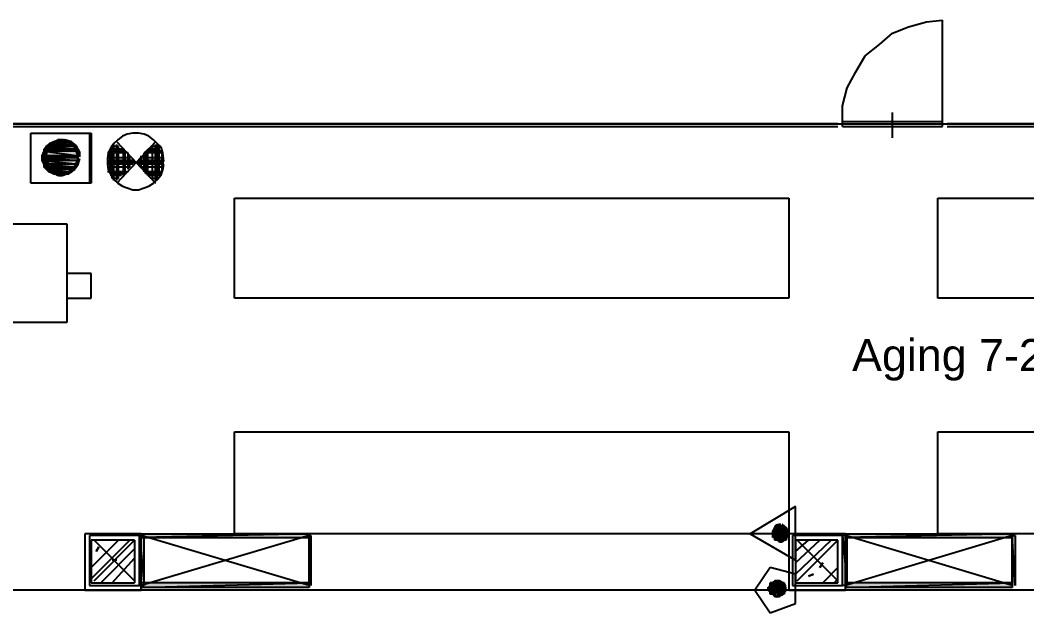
# Model space of a CAD drawing. Header units: millimetres. Extents: x 5 to 415, y 48 to 251.
# Drawn here: x 76.63 to 95.47, y 211.46 to 222.55 of the extents above; entities that cross this region are included whole.
import ezdxf

# ---------------------------------------------------------------- set-up
doc = ezdxf.new("R2010")
doc.units = ezdxf.units.MM
for name, color, linetype in [('H', 7, 'Continuous'), ('P', 7, 'Continuous'), ('T', 7, 'Continuous')]:
    doc.layers.add(name, color=color, linetype=linetype)

msp = doc.modelspace()

# ---------------------------------------------------------------- hatches: boundary and pattern name
at = {"layer": 'H', "linetype": 'Continuous'}
for points in [[(77.17, 220.222), (77.258, 220.257), (77.505, 220.257), (77.593, 220.222), (77.17, 220.222)], [(77.223, 220.222), (77.258, 220.257), (77.558, 220.257), (77.593, 220.222), (77.223, 220.222)], [(77.294, 220.257), (77.347, 220.31), (77.417, 220.31), (77.47, 220.257), (77.294, 220.257)], [(77.347, 220.257), (77.382, 220.31), (77.417, 220.31), (77.505, 220.257), (77.347, 220.257)], [(77.047, 220.01), (77.082, 220.098), (77.682, 220.098), (77.717, 220.01), (77.047, 220.01)], [(77.082, 220.133), (77.135, 220.169), (77.646, 220.169), (77.682, 220.133), (77.082, 220.133)], [(77.082, 220.098), (77.082, 220.133), (77.682, 220.133), (77.682, 220.098), (77.082, 220.098)], [(77.082, 220.01), (77.135, 220.098), (77.717, 220.098), (77.717, 220.01), (77.082, 220.01)], [(77.135, 220.169), (77.17, 220.222), (77.593, 220.222), (77.646, 220.169), (77.135, 220.169)], [(77.135, 220.133), (77.17, 220.169), (77.646, 220.169), (77.682, 220.133), (77.135, 220.133)], [(77.135, 220.098), (77.135, 220.133), (77.682, 220.133), (77.717, 220.098), (77.135, 220.098)], [(77.17, 220.169), (77.223, 220.222), (77.593, 220.222), (77.646, 220.169), (77.17, 220.169)], [(77.047, 219.975), (77.047, 220.01), (77.717, 220.01), (77.717, 219.975), (77.047, 219.975)], [(77.047, 219.922), (77.047, 219.975), (77.717, 219.975), (77.717, 219.922), (77.047, 219.922)], [(77.082, 219.833), (77.047, 219.922), (77.717, 219.922), (77.682, 219.833), (77.082, 219.833)], [(77.082, 219.975), (77.082, 220.01), (77.717, 220.01), (77.717, 219.975), (77.082, 219.975)], [(77.082, 219.922), (77.082, 219.975), (77.717, 219.975), (77.717, 219.922), (77.082, 219.922)], [(77.135, 219.833), (77.082, 219.922), (77.717, 219.922), (77.717, 219.833), (77.135, 219.833)], [(77.082, 219.798), (77.082, 219.833), (77.682, 219.833), (77.682, 219.798), (77.082, 219.798)], [(77.135, 219.745), (77.082, 219.798), (77.682, 219.798), (77.646, 219.745), (77.135, 219.745)], [(77.135, 219.798), (77.135, 219.833), (77.717, 219.833), (77.682, 219.798), (77.135, 219.798)], [(77.17, 219.745), (77.135, 219.798), (77.682, 219.798), (77.646, 219.745), (77.17, 219.745)], [(77.17, 219.71), (77.135, 219.745), (77.646, 219.745), (77.593, 219.71), (77.17, 219.71)], [(77.223, 219.71), (77.17, 219.745), (77.646, 219.745), (77.593, 219.71), (77.223, 219.71)], [(77.258, 219.675), (77.17, 219.71), (77.593, 219.71), (77.505, 219.675), (77.258, 219.675)], [(77.258, 219.675), (77.223, 219.71), (77.593, 219.71), (77.558, 219.675), (77.258, 219.675)], [(77.347, 219.622), (77.294, 219.675), (77.47, 219.675), (77.417, 219.622), (77.347, 219.622)], [(77.382, 219.622), (77.347, 219.675), (77.505, 219.675), (77.417, 219.622), (77.382, 219.622)], [(78.863, 211.967), (78.863, 212.901), (78.952, 212.901), (78.952, 211.967), (78.863, 211.967)], [(78.916, 212.848), (78.916, 212.937), (82.038, 212.937), (82.038, 212.848), (78.916, 212.848)], [(82.038, 211.967), (82.038, 212.901), (82.091, 212.901), (82.091, 211.967), (82.038, 211.967)], [(90.717, 212.848), (90.717, 212.972), (90.752, 213.025), (90.752, 212.848), (90.717, 212.848)], [(90.752, 212.813), (90.752, 213.025), (90.805, 213.06), (90.805, 212.813), (90.752, 212.813)], [(90.805, 212.813), (90.805, 213.06), (90.84, 213.06), (90.84, 212.76), (90.805, 212.813)], [(90.84, 212.76), (90.84, 213.06), (90.893, 213.06), (90.893, 212.76), (90.84, 212.76)], [(90.893, 212.76), (90.893, 213.06), (90.928, 213.06), (90.928, 212.813), (90.893, 212.76)], [(90.928, 212.813), (90.928, 213.06), (90.981, 213.025), (90.981, 212.813), (90.928, 212.813)], [(90.981, 212.848), (90.981, 213.025), (91.017, 212.972), (91.017, 212.848), (90.981, 212.848)], [(92.04, 211.967), (92.04, 212.901), (92.11, 212.901), (92.11, 211.967), (92.04, 211.967)], [(92.075, 212.848), (92.075, 212.937), (95.215, 212.937), (95.215, 212.848), (92.075, 212.848)], [(95.215, 211.967), (95.215, 212.901), (95.25, 212.901), (95.25, 211.967), (95.215, 211.967)], [(78.916, 211.914), (78.916, 212.002), (82.038, 212.002), (82.038, 211.914), (78.916, 211.914)], [(90.682, 211.843), (90.629, 211.878), (90.629, 211.914), (90.682, 211.967), (90.682, 211.843)], [(90.682, 211.79), (90.682, 212.002), (90.717, 212.002), (90.717, 211.79), (90.682, 211.79)], [(90.752, 211.755), (90.717, 211.79), (90.717, 212.002), (90.752, 212.055), (90.752, 211.755)], [(90.752, 211.755), (90.752, 212.055), (90.805, 212.055), (90.805, 211.755), (90.752, 211.755)], [(90.805, 211.755), (90.805, 212.055), (90.84, 212.055), (90.84, 211.755), (90.805, 211.755)], [(90.84, 211.755), (90.84, 212.055), (90.893, 212.002), (90.893, 211.79), (90.84, 211.755)], [(90.893, 211.79), (90.893, 212.002), (90.928, 212.002), (90.928, 211.79), (90.893, 211.79)], [(92.075, 211.914), (92.075, 212.002), (95.215, 212.002), (95.215, 211.914), (92.075, 211.914)]]:
    msp.add_hatch(color=256, dxfattribs=at).paths.add_polyline_path(points)

# ---------------------------------------------------------------- linework, layer by layer
at = {"layer": 'P'}
for points in [[(93.257, 222.426), (93.592, 222.515)], [(93.592, 222.515), (93.892, 222.55)], [(93.892, 220.645), (93.892, 222.55)], [(92.71, 222.091), (92.957, 222.303)], [(92.957, 222.303), (93.257, 222.426)], [(92.445, 221.88), (92.71, 222.091)], [(92.269, 221.58), (92.445, 221.88)], [(92.11, 221.28), (92.269, 221.58)], [(92.022, 220.945), (92.11, 221.28)], [(92.022, 220.645), (92.022, 220.945)], [(92.957, 220.345), (92.957, 220.821)], [(29.704, 220.61), (308.134, 220.61)], [(91.934, 220.61), (57.221, 220.61)], [(93.892, 220.645), (92.022, 220.645)], [(92.022, 220.557), (92.022, 220.645)], [(93.892, 220.557), (93.892, 220.645)], [(97.19, 220.61), (93.98, 220.61)], [(61.93, 220.557), (91.934, 220.557)], [(76.835, 220.433), (77.929, 220.433)], [(76.835, 219.498), (76.835, 220.433)], [(76.835, 220.433), (77.964, 220.433)], [(76.835, 219.498), (76.835, 220.433)], [(77.929, 220.433), (77.929, 219.498)], [(77.964, 220.433), (77.964, 219.498)], [(78.634, 220.416), (78.546, 220.38)], [(78.74, 220.433), (78.634, 220.416)], [(78.846, 220.433), (78.74, 220.433)], [(78.952, 220.416), (78.846, 220.433)], [(79.04, 220.38), (78.952, 220.416)], [(92.022, 220.557), (93.892, 220.557)], [(93.98, 220.557), (97.19, 220.557)], [(77.188, 220.239), (77.117, 220.151)], [(77.241, 220.239), (77.153, 220.151)], [(77.17, 220.222), (77.258, 220.274)], [(77.311, 220.292), (77.188, 220.239)], [(77.205, 220.222), (77.258, 220.274)], [(77.347, 220.292), (77.241, 220.239)], [(77.505, 220.274), (77.258, 220.274)], [(77.258, 220.274), (77.294, 220.274)], [(77.505, 220.274), (77.258, 220.274)], [(77.258, 220.274), (77.593, 220.222)], [(77.258, 220.274), (77.593, 220.222)], [(77.541, 220.274), (77.258, 220.274)], [(77.258, 220.274), (77.329, 220.274)], [(77.541, 220.274), (77.258, 220.274)], [(77.258, 220.274), (77.593, 220.222)], [(77.258, 220.274), (77.593, 220.222)], [(77.294, 220.274), (77.329, 220.31)], [(77.47, 220.274), (77.294, 220.274)], [(77.47, 220.274), (77.294, 220.274)], [(77.294, 220.274), (77.505, 220.274)], [(77.294, 220.274), (77.505, 220.274)], [(77.435, 220.31), (77.311, 220.292)], [(77.417, 220.31), (77.329, 220.31)], [(77.329, 220.31), (77.47, 220.274)], [(77.329, 220.31), (77.47, 220.274)], [(77.329, 220.274), (77.382, 220.31)], [(77.505, 220.274), (77.329, 220.274)], [(77.505, 220.274), (77.329, 220.274)], [(77.329, 220.274), (77.541, 220.274)], [(77.329, 220.274), (77.541, 220.274)], [(77.47, 220.31), (77.347, 220.292)], [(77.382, 220.31), (77.505, 220.274)], [(77.47, 220.274), (77.417, 220.31)], [(77.417, 220.31), (77.505, 220.274)], [(77.505, 220.274), (77.417, 220.31)], [(77.541, 220.274), (77.435, 220.31)], [(77.593, 220.274), (77.47, 220.31)], [(77.505, 220.274), (77.47, 220.274)], [(77.593, 220.222), (77.505, 220.274)], [(77.541, 220.274), (77.505, 220.274)], [(77.646, 220.204), (77.541, 220.274)], [(77.593, 220.222), (77.541, 220.274)], [(77.682, 220.204), (77.593, 220.274)], [(78.387, 220.239), (78.334, 220.169)], [(78.458, 220.31), (78.387, 220.239)], [(78.44, 220.274), (79.163, 219.498)], [(79.163, 220.274), (78.44, 219.498)], [(78.546, 220.38), (78.458, 220.31)], [(79.128, 220.31), (79.04, 220.38)], [(79.199, 220.239), (79.128, 220.31)], [(79.269, 220.169), (79.199, 220.239)], [(77.047, 220.01), (77.082, 220.098)], [(77.082, 220.133), (77.117, 220.186)], [(77.117, 220.151), (77.082, 220.028)], [(77.682, 220.133), (77.082, 220.133)], [(77.682, 220.133), (77.082, 220.133)], [(77.082, 220.133), (77.682, 220.098)], [(77.082, 220.133), (77.682, 220.098)], [(77.082, 220.098), (77.082, 220.133)], [(77.682, 220.098), (77.082, 220.098)], [(77.682, 220.098), (77.082, 220.098)], [(77.082, 220.098), (77.717, 220.01)], [(77.082, 220.098), (77.717, 220.01)], [(77.082, 220.01), (77.117, 220.098)], [(77.117, 220.186), (77.17, 220.222)], [(77.629, 220.186), (77.117, 220.186)], [(77.629, 220.186), (77.117, 220.186)], [(77.117, 220.186), (77.682, 220.133)], [(77.117, 220.186), (77.682, 220.133)], [(77.117, 220.133), (77.17, 220.186)], [(77.153, 220.151), (77.117, 220.028)], [(77.682, 220.133), (77.117, 220.133)], [(77.682, 220.133), (77.117, 220.133)], [(77.117, 220.133), (77.717, 220.098)], [(77.117, 220.133), (77.717, 220.098)], [(77.117, 220.098), (77.117, 220.133)], [(77.717, 220.098), (77.117, 220.098)], [(77.717, 220.098), (77.117, 220.098)], [(77.117, 220.098), (77.717, 220.01)], [(77.117, 220.098), (77.717, 220.01)], [(77.593, 220.222), (77.17, 220.222)], [(77.593, 220.222), (77.17, 220.222)], [(77.17, 220.222), (77.629, 220.186)], [(77.17, 220.222), (77.629, 220.186)], [(77.17, 220.186), (77.205, 220.222)], [(77.629, 220.186), (77.17, 220.186)], [(77.629, 220.186), (77.17, 220.186)], [(77.17, 220.186), (77.682, 220.133)], [(77.17, 220.186), (77.682, 220.133)], [(77.593, 220.222), (77.205, 220.222)], [(77.593, 220.222), (77.205, 220.222)], [(77.205, 220.222), (77.629, 220.186)], [(77.205, 220.222), (77.629, 220.186)], [(77.629, 220.186), (77.593, 220.222)], [(77.629, 220.186), (77.593, 220.222)], [(77.682, 220.133), (77.629, 220.186)], [(77.682, 220.133), (77.629, 220.186)], [(77.699, 220.08), (77.646, 220.204)], [(77.752, 220.08), (77.682, 220.204)], [(77.682, 220.098), (77.682, 220.133)], [(77.717, 220.098), (77.682, 220.133)], [(77.717, 220.01), (77.682, 220.098)], [(77.717, 219.992), (77.699, 220.08)], [(77.717, 220.01), (77.717, 220.098)], [(77.752, 219.992), (77.752, 220.08)], [(78.652, 220.063), (78.264, 220.063)], [(78.281, 220.063), (78.264, 219.957)], [(78.334, 220.169), (78.281, 220.063)], [(78.564, 220.133), (78.317, 220.133)], [(78.317, 219.71), (78.317, 220.098)], [(78.599, 220.098), (78.317, 220.098)], [(78.352, 219.587), (78.352, 220.186)], [(78.475, 220.186), (78.352, 220.186)], [(78.387, 219.551), (78.387, 220.222)], [(78.44, 219.551), (78.44, 220.222)], [(78.475, 219.587), (78.475, 220.186)], [(78.564, 219.639), (78.564, 220.133)], [(78.599, 219.675), (78.599, 220.098)], [(78.652, 219.763), (78.652, 220.063)], [(78.952, 219.71), (78.952, 220.063)], [(79.287, 220.063), (78.952, 220.063)], [(78.987, 219.675), (78.987, 220.098)], [(79.287, 220.098), (78.987, 220.098)], [(79.022, 219.639), (79.022, 220.133)], [(79.234, 220.133), (79.022, 220.133)], [(79.234, 220.186), (79.075, 220.186)], [(79.11, 219.587), (79.11, 220.186)], [(79.163, 219.551), (79.163, 220.222)], [(79.199, 219.551), (79.199, 220.222)], [(79.234, 219.639), (79.234, 220.186)], [(79.304, 220.063), (79.269, 220.169)], [(79.287, 219.71), (79.287, 220.063)], [(79.322, 219.904), (79.304, 220.063)], [(77.717, 220.01), (77.047, 220.01)], [(77.717, 220.01), (77.047, 220.01)], [(77.047, 220.01), (77.717, 219.975)], [(77.047, 220.01), (77.717, 219.975)], [(77.047, 219.975), (77.047, 220.01)], [(77.717, 219.975), (77.047, 219.975)], [(77.717, 219.975), (77.047, 219.975)], [(77.047, 219.975), (77.717, 219.922)], [(77.047, 219.975), (77.717, 219.922)], [(77.047, 219.922), (77.047, 219.975)], [(77.717, 219.922), (77.047, 219.922)], [(77.717, 219.922), (77.047, 219.922)], [(77.047, 219.922), (77.682, 219.851)], [(77.047, 219.922), (77.682, 219.851)], [(77.082, 219.851), (77.047, 219.922)], [(77.082, 220.028), (77.1, 219.904)], [(77.717, 220.01), (77.082, 220.01)], [(77.717, 220.01), (77.082, 220.01)], [(77.082, 220.01), (77.717, 219.975)], [(77.082, 220.01), (77.717, 219.975)], [(77.082, 219.975), (77.082, 220.01)], [(77.717, 219.975), (77.082, 219.975)], [(77.717, 219.975), (77.082, 219.975)], [(77.082, 219.975), (77.717, 219.922)], [(77.082, 219.975), (77.717, 219.922)], [(77.082, 219.922), (77.082, 219.975)], [(77.717, 219.922), (77.082, 219.922)], [(77.717, 219.922), (77.082, 219.922)], [(77.082, 219.922), (77.717, 219.851)], [(77.082, 219.922), (77.717, 219.851)], [(77.117, 219.851), (77.082, 219.922)], [(77.682, 219.851), (77.082, 219.851)], [(77.682, 219.851), (77.082, 219.851)], [(77.082, 219.851), (77.682, 219.798)], [(77.082, 219.851), (77.682, 219.798)], [(77.082, 219.798), (77.082, 219.851)], [(77.1, 219.904), (77.153, 219.798)], [(77.117, 220.028), (77.135, 219.904)], [(77.717, 219.851), (77.117, 219.851)], [(77.717, 219.851), (77.117, 219.851)], [(77.117, 219.851), (77.682, 219.798)], [(77.117, 219.851), (77.682, 219.798)], [(77.117, 219.798), (77.117, 219.851)], [(77.135, 219.904), (77.188, 219.798)], [(77.593, 219.745), (77.682, 219.851)], [(77.646, 219.745), (77.717, 219.851)], [(77.682, 219.851), (77.717, 219.957)], [(77.682, 219.851), (77.717, 219.922)], [(77.682, 219.798), (77.682, 219.851)], [(77.682, 219.798), (77.717, 219.851)], [(77.717, 219.975), (77.717, 220.01)], [(77.717, 219.975), (77.717, 220.01)], [(77.717, 219.922), (77.717, 219.975)], [(77.717, 219.922), (77.717, 219.975)], [(77.717, 219.851), (77.752, 219.957)], [(77.717, 219.851), (77.717, 219.922)], [(78.687, 219.975), (78.264, 219.975)], [(78.264, 219.957), (78.264, 219.851)], [(78.74, 219.922), (78.264, 219.922)], [(78.775, 219.886), (78.264, 219.886)], [(78.74, 219.851), (78.264, 219.851)], [(78.264, 219.851), (78.281, 219.745)], [(78.687, 219.798), (78.687, 219.975)], [(78.74, 219.851), (78.74, 219.922)], [(79.322, 219.886), (78.775, 219.886)], [(78.863, 219.851), (78.863, 219.922)], [(79.322, 219.922), (78.863, 219.922)], [(79.322, 219.851), (78.863, 219.851)], [(78.899, 219.798), (78.899, 220.01)], [(79.322, 219.975), (78.899, 219.975)], [(79.304, 219.745), (79.322, 219.851)], [(77.682, 219.798), (77.082, 219.798)], [(77.682, 219.798), (77.082, 219.798)], [(77.082, 219.798), (77.629, 219.763)], [(77.082, 219.798), (77.629, 219.763)], [(77.117, 219.763), (77.082, 219.798)], [(77.682, 219.798), (77.117, 219.798)], [(77.682, 219.798), (77.117, 219.798)], [(77.117, 219.798), (77.629, 219.763)], [(77.117, 219.798), (77.629, 219.763)], [(77.17, 219.763), (77.117, 219.798)], [(77.629, 219.763), (77.117, 219.763)], [(77.629, 219.763), (77.117, 219.763)], [(77.117, 219.763), (77.593, 219.71)], [(77.117, 219.763), (77.593, 219.71)], [(77.17, 219.71), (77.117, 219.763)], [(77.153, 219.798), (77.241, 219.71)], [(77.629, 219.763), (77.17, 219.763)], [(77.629, 219.763), (77.17, 219.763)], [(77.17, 219.763), (77.593, 219.71)], [(77.17, 219.763), (77.593, 219.71)], [(77.205, 219.71), (77.17, 219.763)], [(77.593, 219.71), (77.17, 219.71)], [(77.593, 219.71), (77.17, 219.71)], [(77.17, 219.71), (77.505, 219.675)], [(77.17, 219.71), (77.505, 219.675)], [(77.258, 219.675), (77.17, 219.71)], [(77.188, 219.798), (77.294, 219.71)], [(77.593, 219.71), (77.205, 219.71)], [(77.593, 219.71), (77.205, 219.71)], [(77.205, 219.71), (77.541, 219.675)], [(77.205, 219.71), (77.541, 219.675)], [(77.258, 219.675), (77.205, 219.71)], [(77.241, 219.71), (77.364, 219.675)], [(77.505, 219.675), (77.258, 219.675)], [(77.505, 219.675), (77.258, 219.675)], [(77.258, 219.675), (77.47, 219.675)], [(77.258, 219.675), (77.47, 219.675)], [(77.294, 219.675), (77.258, 219.675)], [(77.541, 219.675), (77.258, 219.675)], [(77.541, 219.675), (77.258, 219.675)], [(77.258, 219.675), (77.505, 219.675)], [(77.258, 219.675), (77.505, 219.675)], [(77.329, 219.675), (77.258, 219.675)], [(77.294, 219.71), (77.399, 219.675)], [(77.47, 219.675), (77.294, 219.675)], [(77.47, 219.675), (77.294, 219.675)], [(77.294, 219.675), (77.417, 219.639)], [(77.294, 219.675), (77.417, 219.639)], [(77.329, 219.639), (77.294, 219.675)], [(77.505, 219.675), (77.329, 219.675)], [(77.505, 219.675), (77.329, 219.675)], [(77.329, 219.675), (77.417, 219.639)], [(77.329, 219.675), (77.417, 219.639)], [(77.382, 219.639), (77.329, 219.675)], [(77.364, 219.675), (77.488, 219.692)], [(77.399, 219.675), (77.541, 219.692)], [(77.417, 219.639), (77.47, 219.675)], [(77.417, 219.639), (77.505, 219.675)], [(77.47, 219.675), (77.505, 219.675)], [(77.488, 219.692), (77.593, 219.745)], [(77.505, 219.675), (77.593, 219.71)], [(77.505, 219.675), (77.541, 219.675)], [(77.541, 219.692), (77.646, 219.745)], [(77.541, 219.675), (77.593, 219.71)], [(77.593, 219.71), (77.629, 219.763)], [(77.593, 219.71), (77.629, 219.763)], [(77.629, 219.763), (77.682, 219.798)], [(77.629, 219.763), (77.682, 219.798)], [(78.687, 219.798), (78.264, 219.798)], [(78.652, 219.71), (78.264, 219.71)], [(78.281, 219.745), (78.334, 219.657)], [(78.599, 219.675), (78.317, 219.675)], [(78.334, 219.657), (78.387, 219.569)], [(79.322, 219.798), (78.899, 219.798)], [(79.287, 219.71), (78.952, 219.71)], [(79.287, 219.675), (78.987, 219.675)], [(79.199, 219.569), (79.269, 219.657)], [(79.269, 219.657), (79.304, 219.745)], [(77.929, 219.498), (76.835, 219.498)], [(77.964, 219.498), (76.835, 219.498)], [(77.417, 219.639), (77.329, 219.639)], [(77.417, 219.639), (77.382, 219.639)], [(78.528, 219.639), (78.317, 219.639)], [(78.475, 219.587), (78.352, 219.587)], [(78.387, 219.569), (78.458, 219.498)], [(78.458, 219.498), (78.546, 219.445)], [(79.234, 219.639), (79.022, 219.639)], [(79.04, 219.445), (79.128, 219.498)], [(79.234, 219.587), (79.11, 219.587)], [(79.128, 219.498), (79.199, 219.569)], [(78.546, 219.445), (78.634, 219.41)], [(78.634, 219.41), (78.74, 219.375)], [(78.74, 219.375), (78.846, 219.375)], [(78.846, 219.375), (78.952, 219.41)], [(78.952, 219.41), (79.04, 219.445)], [(80.645, 219.216), (91.017, 219.216)], [(80.645, 217.346), (80.645, 219.216)], [(91.017, 219.216), (91.017, 217.346)], [(93.804, 219.216), (104.175, 219.216)], [(93.804, 217.346), (93.804, 219.216)], [(67.134, 218.74), (77.505, 218.74)], [(67.134, 218.74), (77.505, 218.74)], [(77.505, 218.74), (77.505, 216.888)], [(77.505, 218.74), (77.505, 216.888)], [(77.964, 217.805), (77.505, 217.805)], [(77.505, 217.805), (77.505, 217.346)], [(77.964, 217.346), (77.964, 217.805)], [(77.505, 217.346), (77.964, 217.346)], [(91.017, 217.346), (80.645, 217.346)], [(104.175, 217.346), (93.804, 217.346)], [(77.505, 216.888), (67.134, 216.888)], [(77.505, 216.888), (67.134, 216.888)], [(80.645, 214.842), (91.017, 214.842)], [(80.645, 212.937), (80.645, 214.842)], [(80.645, 214.842), (91.017, 214.842)], [(80.645, 212.937), (80.645, 214.842)], [(91.017, 214.842), (91.017, 212.937)], [(91.017, 214.842), (91.017, 212.937)], [(93.804, 214.842), (104.175, 214.842)], [(93.804, 212.937), (93.804, 214.842)], [(93.804, 214.842), (104.175, 214.842)], [(93.804, 212.937), (93.804, 214.842)], [(91.14, 213.448), (90.293, 212.937)], [(91.14, 212.443), (91.14, 213.448)], [(90.77, 213.095), (90.717, 212.99)], [(90.752, 212.813), (90.805, 213.078)], [(90.805, 213.078), (90.752, 213.025)], [(90.752, 212.813), (90.805, 213.078)], [(90.858, 213.113), (90.77, 213.095)], [(90.805, 213.078), (90.805, 212.813)], [(90.805, 213.078), (90.805, 212.813)], [(90.805, 212.813), (90.805, 213.078)], [(90.805, 213.078), (90.805, 213.078)], [(90.805, 212.813), (90.805, 213.078)], [(90.805, 213.078), (90.805, 213.078)], [(90.805, 213.078), (90.805, 212.813)], [(90.805, 213.078), (90.805, 212.813)], [(90.805, 212.813), (90.84, 213.078)], [(90.84, 213.078), (90.805, 213.078)], [(90.805, 212.813), (90.84, 213.078)], [(90.84, 213.078), (90.84, 212.778)], [(90.84, 213.078), (90.84, 212.778)], [(90.84, 212.778), (90.84, 213.078)], [(90.84, 213.078), (90.84, 213.078)], [(90.84, 212.778), (90.84, 213.078)], [(90.84, 213.078), (90.84, 213.078)], [(90.84, 213.078), (90.84, 212.778)], [(90.84, 213.078), (90.84, 212.778)], [(90.84, 212.778), (90.876, 213.078)], [(90.876, 213.078), (90.84, 213.078)], [(90.84, 212.778), (90.876, 213.078)], [(90.876, 213.078), (90.876, 212.778)], [(90.876, 213.078), (90.876, 212.778)], [(90.876, 212.778), (90.928, 213.078)], [(90.928, 213.078), (90.876, 213.078)], [(90.876, 212.778), (90.928, 213.078)], [(90.981, 213.043), (90.893, 213.113)], [(90.928, 213.078), (90.928, 212.813)], [(90.928, 213.078), (90.928, 212.813)], [(90.928, 212.813), (90.928, 213.078)], [(90.928, 213.078), (90.928, 213.078)], [(90.928, 212.813), (90.928, 213.078)], [(90.928, 213.078), (90.928, 213.078)], [(90.928, 213.078), (90.928, 212.813)], [(90.928, 213.078), (90.928, 212.813)], [(90.964, 213.025), (90.928, 213.078)], [(77.84, 212.937), (77.84, 211.878)], [(78.899, 212.937), (77.84, 212.937)], [(77.929, 212.901), (77.929, 211.967)], [(78.863, 212.901), (77.929, 212.901)], [(78.863, 211.967), (78.863, 212.901)], [(78.952, 212.901), (78.863, 212.901)], [(78.863, 212.901), (78.952, 211.967)], [(78.863, 212.901), (78.952, 211.967)], [(78.863, 211.967), (78.863, 212.901)], [(78.899, 211.878), (78.899, 212.937)], [(82.038, 212.937), (78.899, 212.866)], [(82.038, 212.937), (78.899, 212.866)], [(78.899, 212.866), (78.899, 212.937)], [(78.899, 212.937), (82.038, 212.937)], [(82.038, 212.901), (78.899, 211.967)], [(82.038, 211.967), (78.899, 212.901)], [(78.952, 211.967), (78.952, 212.901)], [(91.017, 212.937), (80.645, 212.937)], [(91.017, 212.937), (80.645, 212.937)], [(82.038, 212.866), (82.038, 212.937)], [(82.038, 211.967), (82.038, 212.901)], [(82.038, 212.901), (82.038, 211.967)], [(82.074, 211.967), (82.038, 212.901)], [(82.038, 212.901), (82.074, 212.901)], [(82.074, 212.901), (82.074, 211.967)], [(90.293, 212.937), (91.14, 212.443)], [(90.717, 212.866), (90.752, 213.025)], [(90.752, 213.025), (90.717, 212.99)], [(90.717, 212.866), (90.752, 213.025)], [(90.717, 212.99), (90.734, 212.884)], [(90.717, 212.99), (90.717, 212.901)], [(90.717, 212.901), (90.717, 212.99)], [(90.717, 212.99), (90.717, 212.901)], [(90.717, 212.937), (90.717, 212.99)], [(90.717, 212.99), (90.717, 212.901)], [(90.717, 212.901), (90.717, 212.99)], [(90.717, 212.99), (90.717, 212.99)], [(90.717, 212.901), (90.717, 212.99)], [(90.717, 212.99), (90.717, 212.866)], [(90.717, 212.99), (90.717, 212.866)], [(90.717, 212.901), (90.717, 212.937)], [(90.717, 212.866), (90.717, 212.901)], [(90.734, 212.884), (90.823, 212.813)], [(90.752, 213.025), (90.752, 212.866)], [(90.752, 213.025), (90.752, 212.866)], [(90.752, 212.813), (90.752, 213.025)], [(90.752, 212.866), (90.752, 213.025)], [(90.752, 213.025), (90.752, 213.025)], [(90.752, 213.025), (90.752, 212.866)], [(90.752, 213.025), (90.752, 212.813)], [(90.928, 212.813), (90.964, 213.025)], [(90.928, 212.813), (90.964, 213.025)], [(90.946, 212.848), (90.999, 212.937)], [(90.964, 213.025), (90.964, 212.813)], [(90.964, 213.025), (90.964, 212.813)], [(90.964, 212.866), (90.964, 213.025)], [(90.964, 212.813), (90.964, 213.025)], [(90.964, 213.025), (90.964, 213.025)], [(90.964, 213.025), (90.964, 212.813)], [(90.964, 213.025), (90.964, 212.866)], [(91.017, 212.99), (90.964, 213.025)], [(90.964, 212.866), (91.017, 212.99)], [(90.964, 212.866), (91.017, 212.99)], [(90.999, 212.937), (90.981, 213.043)], [(91.017, 212.99), (91.017, 212.866)], [(91.017, 212.99), (91.017, 212.866)], [(91.017, 212.901), (91.017, 212.99)], [(91.017, 212.866), (91.017, 212.99)], [(91.017, 212.99), (91.017, 212.99)], [(91.017, 212.99), (91.017, 212.866)], [(91.017, 212.937), (91.017, 212.99)], [(91.017, 212.99), (91.017, 212.937)], [(91.017, 212.937), (91.017, 211.878)], [(92.075, 212.937), (91.017, 212.937)], [(91.017, 212.937), (91.017, 212.901)], [(91.017, 212.901), (91.017, 212.937)], [(91.017, 212.866), (91.017, 212.901)], [(91.087, 212.901), (91.087, 211.967)], [(92.022, 212.901), (91.087, 212.901)], [(92.022, 211.967), (92.022, 212.901)], [(92.11, 212.901), (92.022, 212.901)], [(92.022, 212.901), (92.11, 211.967)], [(92.022, 212.901), (92.11, 211.967)], [(92.022, 211.967), (92.022, 212.901)], [(92.075, 211.878), (92.075, 212.937)], [(95.197, 212.937), (92.075, 212.866)], [(95.197, 212.937), (92.075, 212.866)], [(92.075, 212.866), (92.075, 212.937)], [(92.075, 212.937), (95.197, 212.937)], [(95.197, 212.901), (92.075, 211.967)], [(95.197, 211.967), (92.075, 212.901)], [(92.11, 211.967), (92.11, 212.901)], [(104.175, 212.937), (93.804, 212.937)], [(104.175, 212.937), (93.804, 212.937)], [(95.197, 212.866), (95.197, 212.937)], [(95.197, 211.967), (95.197, 212.901)], [(95.197, 212.901), (95.197, 211.967)], [(95.25, 211.967), (95.197, 212.901)], [(95.197, 212.901), (95.25, 212.901)], [(95.25, 212.901), (95.25, 211.967)], [(77.964, 212.302), (78.475, 212.813)], [(77.964, 212.09), (78.687, 212.813)], [(77.964, 212.813), (77.964, 212.019)], [(78.775, 212.813), (77.964, 212.813)], [(78.775, 212.055), (78.017, 212.813)], [(78.017, 212.055), (78.775, 212.813)], [(78.105, 212.69), (78.052, 212.602)], [(78.052, 212.602), (78.105, 212.69)], [(78.775, 212.813), (78.775, 212.019)], [(78.899, 212.866), (82.038, 212.866)], [(90.752, 212.866), (90.717, 212.866)], [(90.752, 212.866), (90.752, 212.813)], [(90.805, 212.813), (90.752, 212.813)], [(90.84, 212.778), (90.805, 212.813)], [(90.823, 212.813), (90.946, 212.848)], [(90.876, 212.778), (90.84, 212.778)], [(90.928, 212.813), (90.876, 212.778)], [(90.964, 212.813), (90.928, 212.813)], [(90.964, 212.813), (90.964, 212.866)], [(91.017, 212.866), (90.964, 212.866)], [(91.14, 212.602), (91.387, 212.813)], [(91.14, 212.39), (91.599, 212.813)], [(91.14, 212.178), (91.81, 212.813)], [(91.14, 212.813), (91.14, 212.019)], [(91.934, 212.813), (91.14, 212.813)], [(91.934, 212.055), (91.175, 212.813)], [(91.175, 212.055), (91.934, 212.813)], [(91.934, 212.019), (91.934, 212.813)], [(92.075, 212.866), (95.197, 212.866)], [(78.14, 212.019), (78.775, 212.654)], [(78.352, 212.019), (78.775, 212.478)], [(78.44, 212.443), (78.352, 212.443)], [(91.652, 212.39), (91.599, 212.302)], [(91.599, 212.302), (91.652, 212.39)], [(90.664, 212.302), (90.382, 211.878)], [(91.14, 212.178), (90.664, 212.302)], [(91.14, 211.631), (91.14, 212.178)], [(91.475, 212.178), (91.387, 212.143)], [(91.387, 212.143), (91.475, 212.178)], [(91.652, 212.019), (91.934, 212.302)], [(77.929, 211.967), (78.863, 211.967)], [(77.964, 212.019), (78.775, 212.019)], [(78.952, 211.967), (78.863, 211.967)], [(78.899, 212.019), (78.899, 211.931)], [(78.899, 211.931), (82.038, 212.019)], [(82.038, 212.019), (78.899, 212.019)], [(78.899, 211.931), (82.038, 212.019)], [(82.038, 212.019), (82.038, 211.931)], [(90.629, 211.931), (90.664, 211.967)], [(90.664, 211.967), (90.629, 211.931)], [(90.629, 211.878), (90.664, 211.967)], [(90.734, 212.037), (90.664, 211.931)], [(90.664, 211.843), (90.664, 212.019)], [(90.664, 212.019), (90.664, 211.967)], [(90.664, 211.843), (90.664, 212.019)], [(90.664, 212.019), (90.664, 211.808)], [(90.664, 212.019), (90.664, 211.808)], [(90.664, 211.808), (90.664, 212.019)], [(90.664, 212.019), (90.664, 212.019)], [(90.664, 211.808), (90.664, 212.019)], [(90.664, 212.019), (90.664, 212.019)], [(90.664, 212.019), (90.664, 211.808)], [(90.664, 212.019), (90.664, 211.808)], [(90.664, 211.808), (90.717, 212.019)], [(90.717, 212.019), (90.664, 212.019)], [(90.664, 211.808), (90.717, 212.019)], [(90.664, 211.967), (90.664, 211.843)], [(90.664, 211.967), (90.664, 211.843)], [(90.717, 211.808), (90.752, 212.055)], [(90.752, 212.055), (90.717, 212.019)], [(90.717, 211.808), (90.752, 212.055)], [(90.717, 212.019), (90.717, 211.808)], [(90.717, 212.019), (90.717, 211.808)], [(90.823, 212.055), (90.734, 212.037)], [(90.752, 212.055), (90.752, 211.755)], [(90.752, 212.055), (90.752, 211.755)], [(90.752, 211.755), (90.752, 212.055)], [(90.752, 212.055), (90.752, 212.055)], [(90.752, 211.755), (90.752, 212.055)], [(90.752, 212.055), (90.752, 212.055)], [(90.752, 212.055), (90.752, 211.755)], [(90.752, 212.055), (90.752, 211.755)], [(90.752, 211.755), (90.805, 212.055)], [(90.805, 212.055), (90.752, 212.055)], [(90.752, 211.755), (90.805, 212.055)], [(90.805, 212.055), (90.805, 211.755)], [(90.805, 212.055), (90.805, 211.755)], [(90.805, 211.755), (90.805, 212.055)], [(90.805, 212.055), (90.805, 212.055)], [(90.805, 211.755), (90.805, 212.055)], [(90.805, 212.055), (90.805, 212.055)], [(90.805, 212.055), (90.805, 211.755)], [(90.805, 212.055), (90.805, 211.755)], [(90.805, 211.755), (90.84, 212.055)], [(90.84, 212.055), (90.805, 212.055)], [(90.805, 211.755), (90.84, 212.055)], [(90.946, 211.984), (90.84, 212.055)], [(90.84, 212.055), (90.84, 211.755)], [(90.84, 212.055), (90.84, 211.755)], [(90.876, 212.019), (90.84, 212.055)], [(90.84, 211.755), (90.876, 212.019)], [(90.84, 211.755), (90.876, 212.019)], [(90.876, 212.019), (90.876, 211.808)], [(90.876, 212.019), (90.876, 211.808)], [(90.876, 211.808), (90.876, 212.019)], [(90.876, 212.019), (90.876, 212.019)], [(90.876, 211.808), (90.876, 212.019)], [(90.876, 212.019), (90.876, 212.019)], [(90.876, 212.019), (90.876, 211.808)], [(90.876, 212.019), (90.876, 211.808)], [(90.876, 211.808), (90.928, 212.019)], [(90.928, 212.019), (90.876, 212.019)], [(90.876, 211.808), (90.928, 212.019)], [(90.928, 212.019), (90.928, 211.808)], [(90.928, 212.019), (90.928, 211.808)], [(90.928, 211.967), (90.928, 212.019)], [(90.928, 211.808), (90.928, 211.967)], [(90.928, 211.808), (90.928, 211.967)], [(90.928, 211.967), (90.928, 211.843)], [(90.928, 211.967), (90.928, 211.843)], [(90.928, 211.931), (90.928, 211.967)], [(90.964, 211.878), (90.946, 211.984)], [(91.087, 211.967), (92.022, 211.967)], [(91.14, 212.019), (91.934, 212.019)], [(91.863, 212.019), (91.934, 212.09)], [(92.11, 211.967), (92.022, 211.967)], [(92.075, 212.019), (92.075, 211.931)], [(92.075, 211.931), (95.197, 212.019)], [(95.197, 212.019), (92.075, 212.019)], [(92.075, 211.931), (95.197, 212.019)], [(95.197, 212.019), (95.197, 211.931)], [(112.677, 211.878), (64.682, 211.878)], [(77.84, 211.878), (78.899, 211.878)], [(82.038, 211.931), (78.899, 211.931)], [(90.382, 211.878), (90.664, 211.455)], [(90.629, 211.878), (90.629, 211.931)], [(90.629, 211.931), (90.629, 211.878)], [(90.629, 211.931), (90.629, 211.878)], [(90.629, 211.878), (90.629, 211.931)], [(90.664, 211.843), (90.629, 211.878)], [(90.664, 211.931), (90.699, 211.825)], [(90.664, 211.808), (90.664, 211.843)], [(90.717, 211.808), (90.664, 211.808)], [(90.699, 211.825), (90.787, 211.755)], [(90.752, 211.755), (90.717, 211.808)], [(90.805, 211.755), (90.752, 211.755)], [(90.787, 211.755), (90.893, 211.79)], [(90.84, 211.755), (90.805, 211.755)], [(90.876, 211.808), (90.84, 211.755)], [(90.928, 211.808), (90.876, 211.808)], [(90.893, 211.79), (90.964, 211.878)], [(90.928, 211.843), (90.928, 211.931)], [(90.928, 211.843), (90.928, 211.931)], [(90.928, 211.931), (90.928, 211.878)], [(90.928, 211.931), (90.928, 211.931)], [(90.928, 211.931), (90.928, 211.931)], [(90.928, 211.878), (90.928, 211.931)], [(90.928, 211.931), (90.928, 211.878)], [(90.928, 211.878), (90.928, 211.843)], [(90.928, 211.843), (90.928, 211.808)], [(91.017, 211.878), (92.075, 211.878)], [(95.197, 211.931), (92.075, 211.931)], [(90.664, 211.455), (91.14, 211.631)]]:
    msp.add_lwpolyline(points, dxfattribs=at)

# ---------------------------------------------------------------- texts
at = {"layer": 'T', "insert": (92.2, 215.8), "char_height": 0.6, "attachment_point": 7}
msp.add_mtext('{\\fArial|b0|i0|c0|p18;Aging 7-24-1～5, 11～15}', dxfattribs=at)

doc.saveas('drawing.dxf')
